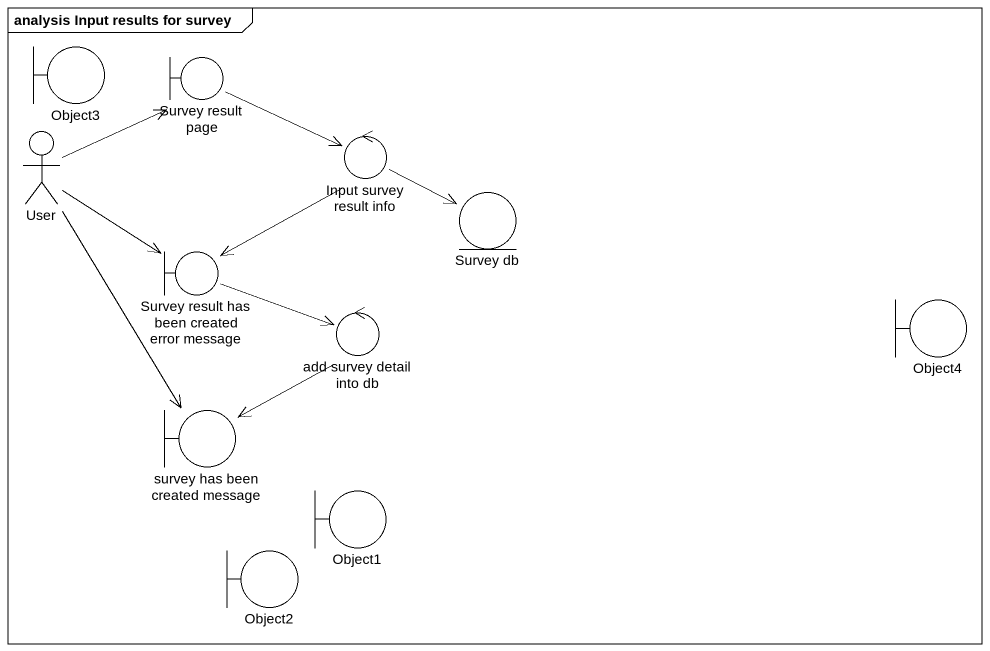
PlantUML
@startuml
mainframe analysis Input results for survey
boundary Object3
boundary "Survey result page" as Survey_result_page
actor User
control "Input survey result info" as Input_survey_result_info
entity "Survey db" as Survey_db
boundary "Survey result has been created error message" as Survey_result_has_been
control "add survey detail into db" as add_survey_detail_into_db
boundary Object4
boundary "survey has been created message" as survey_has_been_created
boundary Object1
boundary Object2
Survey_result_page -right-> Input_survey_result_info
User -right-> Survey_result_page
User --> Survey_result_has_been
User --> survey_has_been_created
Input_survey_result_info -right-> Survey_db
Input_survey_result_info --> Survey_result_has_been
Survey_result_has_been -right-> add_survey_detail_into_db
add_survey_detail_into_db --> survey_has_been_created
@enduml
